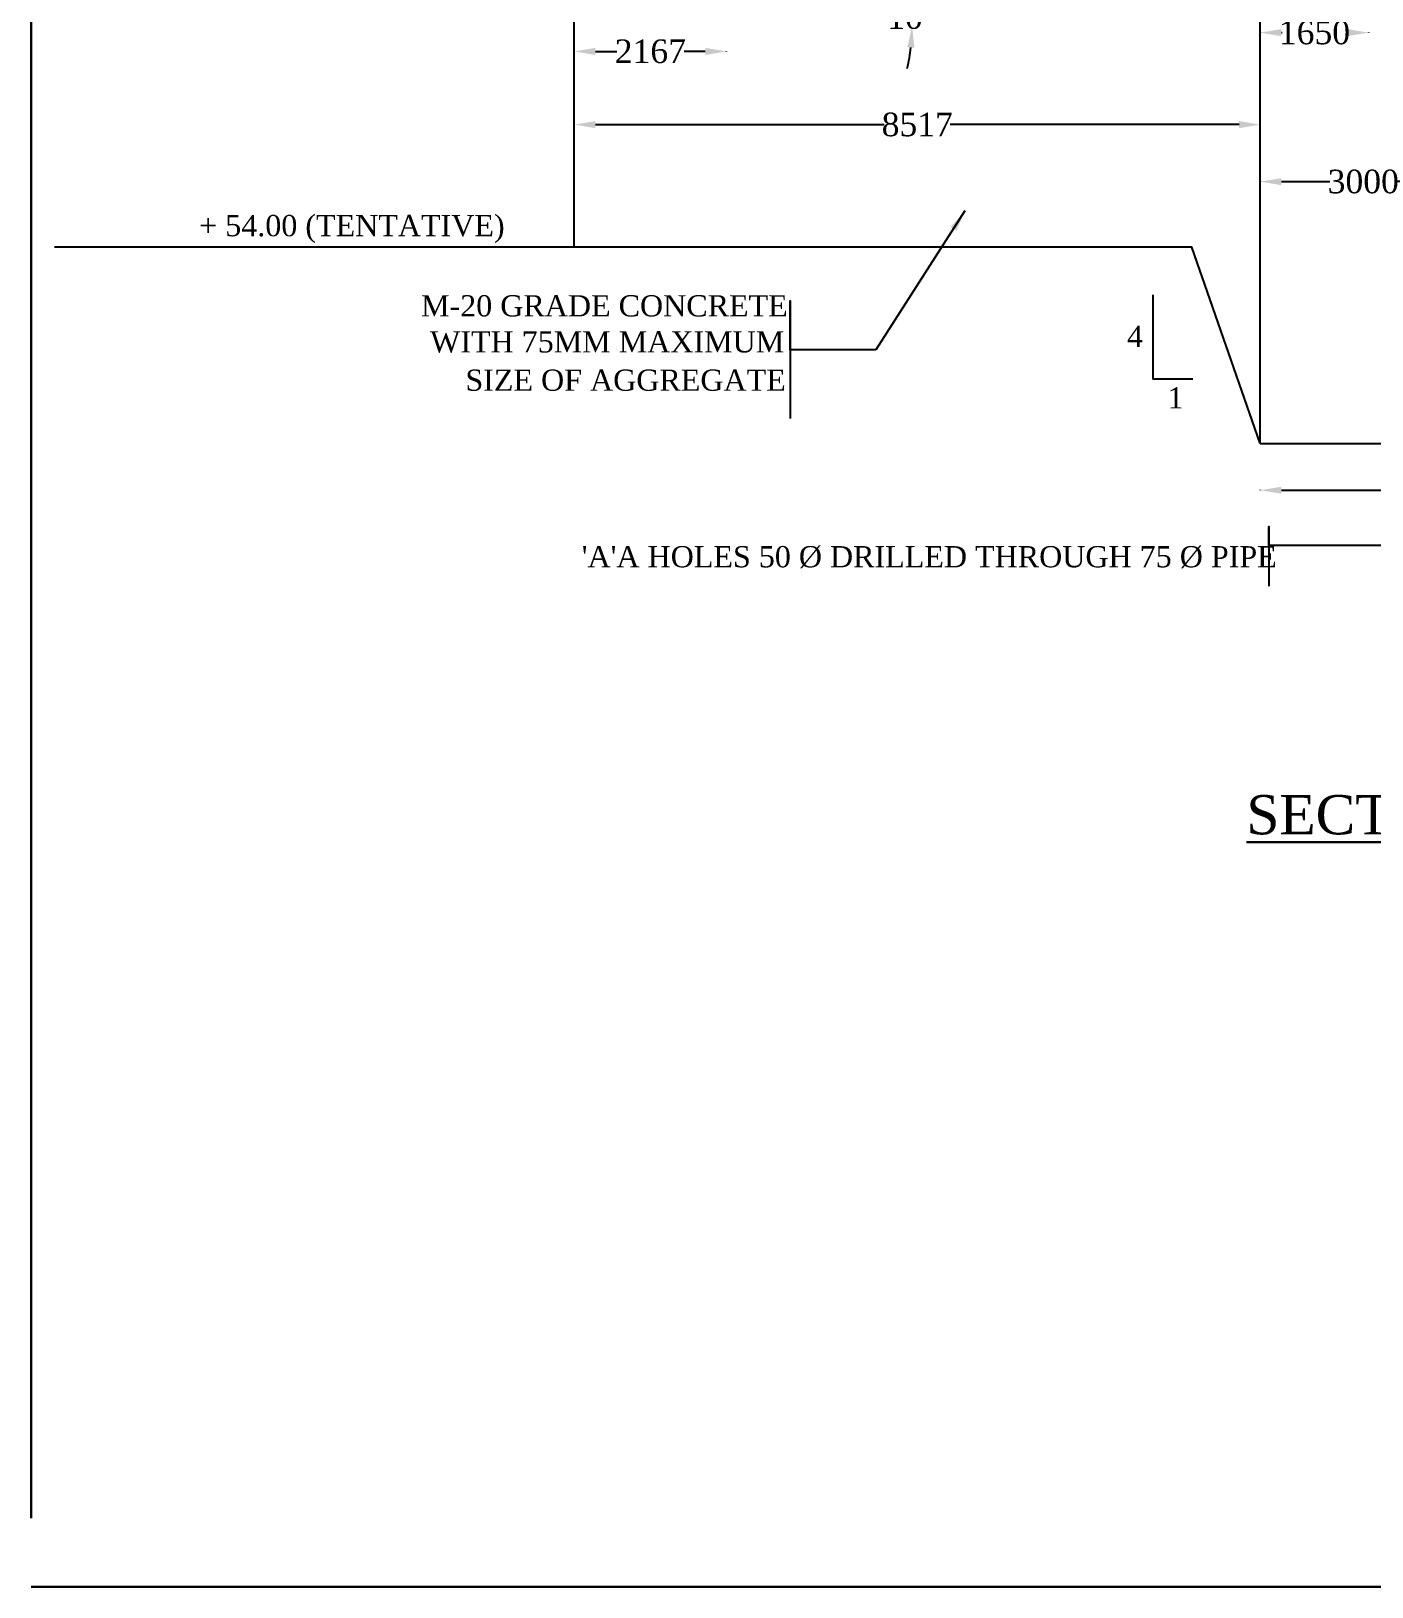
# Model space of a CAD drawing. Header units: millimetres. Extents: x 2996 to 98986, y 1917 to 60648.
# Drawn here: x 2996 to 20062, y 1917 to 21721 of the extents above; entities that cross this region are included whole.
import ezdxf

# ---------------------------------------------------------------- set-up
doc = ezdxf.new("R2010")
doc.units = ezdxf.units.MM
doc.header["$MEASUREMENT"] = 0
for name, color, linetype in [('DIM', 5, 'Continuous'), ('DWG.LINE', 10, 'Continuous'), ('TEXT', 7, 'Continuous')]:
    doc.layers.add(name, color=color, linetype=linetype)
doc.layers.add('TITLE', color=7, linetype='Continuous', lineweight=30)
doc.styles.get("Standard").update_dxf_attribs({"font": 'times.ttf', "height": 300})
doc.dimstyles.get("Standard").update_dxf_attribs({"dimtxt": 280, "dimasz": 270, "dimexe": 0.18, "dimexo": 0.0625, "dimgap": 0.09, "dimtad": 0, "dimtih": 1, "dimtoh": 1, "dimdec": 0, "dimzin": 0, "dimdsep": 46, "dimtxsty": 'Standard', "dimcen": 300, "dimclrd": 5, "dimclre": 5, "dimclrt": 4, "dimadec": 0, "dimazin": 0, "dimtfac": 1, "dimtdec": 0, "dimtofl": 0, "dimtmove": 0, "dimatfit": 3, "dimfxl": 0, "dimtolj": 1, "dimtzin": 0, "dimarcsym": 0})

# ---------------------------------------------------------------- blocks, each defined once
blk = doc.blocks.new('*D57')
at = {"layer": 'Defpoints', "color": 0, "ltscale": 0.2}
for p in [(9909, 21459), (11847, 21463), (11847, 21459)]:
    blk.add_point(p, dxfattribs=at)
at = {"layer": 'DIM', "color": 5, "lineweight": -2, "ltscale": 0.2}
for p, q in [((9909, 21459), (9909, 21463)), ((10179, 21463), (10450, 21463)), ((11577, 21463), (11307, 21463)), ((11847, 21459), (11847, 21463))]:
    blk.add_line(p, q, dxfattribs=at)
at = {"layer": 'DIM', "color": 5, "ltscale": 0.2}
for points in [[(10179, 21508), (10179, 21418), (9909, 21463)], [(11577, 21508), (11577, 21418), (11847, 21463)]]:
    blk.add_solid(points, dxfattribs=at)
at = {"layer": 'DIM', "color": 4, "ltscale": 0.2, "insert": (10878, 21463), "char_height": 300, "attachment_point": 5}
blk.add_mtext('\\A1;2167', dxfattribs=at)
blk = doc.blocks.new('*D58')
at = {"layer": 'Defpoints', "color": 0, "ltscale": 0.2}
for p in [(9909, 20531), (18641, 20531), (18641, 20531)]:
    blk.add_point(p, dxfattribs=at)
at = {"layer": 'DIM', "color": 5, "lineweight": -2, "ltscale": 0.2}
for p, q in [((9909, 20531), (9909, 20531)), ((10179, 20531), (13855, 20531)), ((18371, 20531), (14695, 20531)), ((18641, 20531), (18641, 20531))]:
    blk.add_line(p, q, dxfattribs=at)
at = {"layer": 'DIM', "color": 5, "ltscale": 0.2}
for points in [[(10179, 20576), (10179, 20486), (9909, 20531)], [(18371, 20576), (18371, 20486), (18641, 20531)]]:
    blk.add_solid(points, dxfattribs=at)
at = {"layer": 'DIM', "color": 4, "ltscale": 0.2, "insert": (14275, 20531), "char_height": 300, "attachment_point": 5}
blk.add_mtext('\\A1;8517', dxfattribs=at)
blk = doc.blocks.new('*D59')
at = {"layer": 'Defpoints', "color": 0, "ltscale": 0.2}
for p in [(15528, 22300), (14199, 22002), (9909, 21783), (11847, 21783), (16652, 21783)]:
    blk.add_point(p, dxfattribs=at)
at = {"layer": 'DIM', "color": 5, "lineweight": -2, "ltscale": 0.2}
for start, end in [(14.551, 21.1049), (346.8923, 353.4462)]:
    blk.add_arc((11847, 21783), 2362, start, end, dxfattribs=at)
at = {"layer": 'DIM', "color": 5, "ltscale": 0.2}
for points in [[(14178, 22385), (14089, 22367), (14186, 22111)], [(14149, 21516), (14239, 21511), (14209, 21783)]]:
    blk.add_solid(points, dxfattribs=at)
at = {"layer": 'DIM', "color": 4, "ltscale": 0.2, "insert": (14206, 21898), "char_height": 300, "attachment_point": 5}
blk.add_mtext('\\A1;10{\\fBaskerville Old Face|b0|i0|c0|p18;\\H1.083x;°}', dxfattribs=at)
blk = doc.blocks.new('*D60')
at = {"layer": 'Defpoints', "color": 0, "ltscale": 0.2}
for p in [(18641, 21712), (20020, 21712), (20020, 21702)]:
    blk.add_point(p, dxfattribs=at)
at = {"layer": 'DIM', "color": 5, "lineweight": -2, "ltscale": 0.2}
for p, q in [((18641, 21707), (18641, 21702)), ((18911, 21702), (18921, 21702)), ((19750, 21702), (19740, 21702)), ((20020, 21707), (20020, 21702))]:
    blk.add_line(p, q, dxfattribs=at)
at = {"layer": 'DIM', "color": 5, "ltscale": 0.2}
for points in [[(18911, 21747), (18911, 21657), (18641, 21702)], [(19750, 21747), (19750, 21657), (20020, 21702)]]:
    blk.add_solid(points, dxfattribs=at)
at = {"layer": 'DIM', "color": 4, "ltscale": 0.2, "insert": (19331, 21702), "char_height": 300, "attachment_point": 5}
blk.add_mtext('\\A1;1650', dxfattribs=at)
blk = doc.blocks.new('*D68')
at = {"layer": 'Defpoints', "color": 0, "ltscale": 0.2}
for p in [(18641, 19883), (21263, 19883), (21263, 19805)]:
    blk.add_point(p, dxfattribs=at)
at = {"layer": 'DIM', "color": 5, "lineweight": -2, "ltscale": 0.2}
for p, q in [((18641, 19810), (18641, 19805)), ((18911, 19805), (19526, 19805)), ((20993, 19805), (20378, 19805)), ((21263, 19810), (21263, 19805))]:
    blk.add_line(p, q, dxfattribs=at)
at = {"layer": 'DIM', "color": 5, "ltscale": 0.2}
for points in [[(18911, 19850), (18911, 19760), (18641, 19805)], [(20993, 19850), (20993, 19760), (21263, 19805)]]:
    blk.add_solid(points, dxfattribs=at)
at = {"layer": 'DIM', "color": 4, "ltscale": 0.2, "insert": (19952, 19805), "char_height": 300, "attachment_point": 5}
blk.add_mtext('\\A1;3000', dxfattribs=at)
blk = doc.blocks.new('*D73')
at = {"layer": 'Defpoints', "color": 0, "ltscale": 0.2}
for p in [(18641, 16000), (26136, 16000), (26136, 15877)]:
    blk.add_point(p, dxfattribs=at)
at = {"layer": 'DIM', "color": 5, "lineweight": -2, "ltscale": 0.2}
for p, q in [((18641, 15882), (18641, 15876)), ((18911, 15877), (21962, 15877)), ((25866, 15877), (22816, 15877)), ((26136, 15882), (26136, 15876))]:
    blk.add_line(p, q, dxfattribs=at)
at = {"layer": 'DIM', "color": 5, "ltscale": 0.2}
for points in [[(18911, 15922), (18911, 15832), (18641, 15877)], [(25866, 15922), (25866, 15832), (26136, 15877)]]:
    blk.add_solid(points, dxfattribs=at)
at = {"layer": 'DIM', "color": 4, "ltscale": 0.2, "insert": (22389, 15877), "char_height": 300, "attachment_point": 5}
blk.add_mtext('\\A1;7800', dxfattribs=at)

msp = doc.modelspace()

# ---------------------------------------------------------------- linework, layer by layer
at = {"layer": 'DIM', "ltscale": 0.2}
for points in [[(12656.9, 17663.4), (12656.9, 18287.7), (12656.9, 16788.5)], [(18751, 15172.9), (18751, 15415.1), (18751, 14654.7)]]:
    msp.add_lwpolyline(points, dxfattribs=at)
at = {"layer": 'DWG.LINE', "ltscale": 0.2}
msp.add_line((9908.9, 18970.7), (9908.9, 30723.3), dxfattribs=at)
for points in [[(18641.4, 16471.9), (18641.4, 54989.4)], [(18641.4, 16471.9), (17770.4, 18970.7), (3294.2, 18970.7)], [(17273.2, 18365.4), (17273.2, 17295.1), (17782.7, 17295.1)], [(18641.4, 16471.9), (26136.3, 16471.9)]]:
    msp.add_lwpolyline(points, dxfattribs=at)
at = {"layer": 'TITLE', "ltscale": 0.2}
for p, q in [((2995.9, 60647.7), (2995.9, 2792.1)), ((2995.9, 1916.7), (98864.4, 1916.7))]:
    msp.add_line(p, q, dxfattribs=at)

# ---------------------------------------------------------------- texts
at = {"layer": 'TEXT', "ltscale": 0.2}
for s, p in [('+ 54.00 (TENTATIVE)', (5135, 19110.5)), ('M-20 GRADE CONCRETE', (7959.1, 18089.6)), ('WITH 75MM MAXIMUM', (8074, 17630.6)), ('4', (16943.3, 17699.5)), ('SIZE OF AGGREGATE', (8523.9, 17143)), ('1', (17460.3, 16917.9)), ("'A'A HOLES 50 %%C DRILLED THROUGH 75 %%C PIPE", (10004.4, 14895.7))]:
    msp.add_text(s, height=270, dxfattribs=at).set_placement(p)
at = {"layer": 'TITLE', "ltscale": 0.2}
msp.add_text('%%USECTION THROUGH      OF PENSTOCK', height=500, dxfattribs=at).set_placement((18464.5, 11496.8))

# ---------------------------------------------------------------- dimensions: what is measured, and where the dimension line sits
at = {"layer": 'DIM', "ltscale": 0.2}
dim = msp.add_angular_dim_2l(base=(14199, 22002.1), line1=((16652.2, 21782.7), (9908.9, 21782.7)), line2=((11847.5, 21782.7), (15527.9, 22299.8)), text='10{\\fBaskerville Old Face|b0|i0|c0|p18;\\H1.083x;°}', dimstyle='Standard', dxfattribs=at)
dim.commit()
dim.dimension.update_dxf_attribs({"geometry": '*D59', "text_midpoint": (14206.4, 21897.6), "dimtype": 162})
for base, p1, p2, text, picture, middle in [((20019.7, 21702.1), (18641.4, 21711.6), (20019.7, 21711.6), '1650', '*D60', (19330.6, 21702.1)), ((11847.5, 21463.1), (9908.9, 21459.3), (11847.5, 21459.3), '2167', '*D57', (10878.2, 21463.1)), ((18641.4, 20531.1), (9908.9, 20531.1), (18641.4, 20531.1), '8517', '*D58', (14275.1, 20531.1)), ((21262.5, 19805.4), (18641.4, 19883.1), (21262.5, 19883.1), '3000', '*D68', (19952, 19805.4)), ((26136.3, 15876.5), (18641.4, 15999.7), (26136.3, 15999.7), '7800', '*D73', (22388.9, 15876.5))]:
    dim = msp.add_linear_dim(base=base, p1=p1, p2=p2, text=text, dimstyle='Standard', dxfattribs=at)
    dim.commit()
    dim.dimension.update_dxf_attribs({"geometry": picture, "text_midpoint": middle})

# ---------------------------------------------------------------- leaders
for points in [[(14881.8, 19432.3), (13748, 17663.4), (12656.9, 17663.4)], [(20530.7, 15172.9), (18751, 15172.9)]]:
    msp.add_leader(points, dimstyle='Standard', override={"dimgap": 0.09, "dimtad": 0}, dxfattribs=at)

doc.saveas('drawing.dxf')
